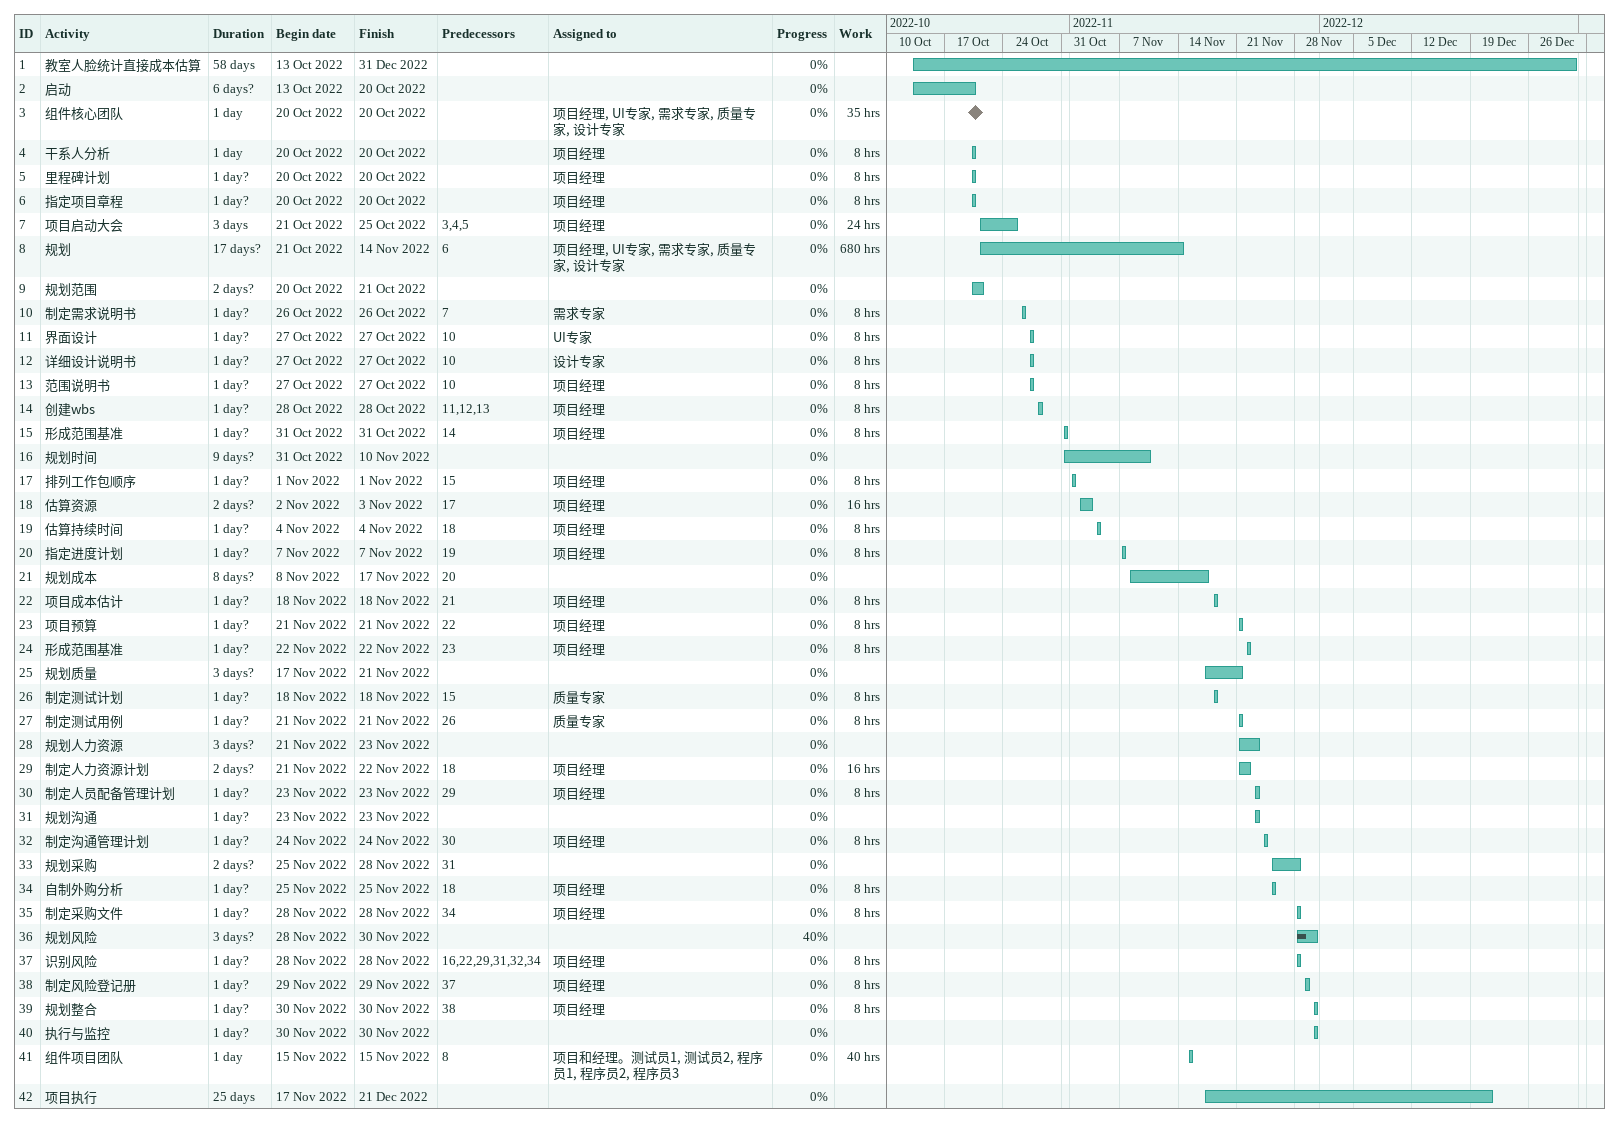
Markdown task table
| ID | Task | Duration | Start | Finish | Predecessors | Resources | % complete | Work (h) |
|---|---|---|---|---|---|---|---|---|
| 1 | 教室人脸统计直接成本估算 | 58d | 2022-10-13 | 2022-12-31 |  |  | 0 |  |
| 2 | 启动 | 6d? | 2022-10-13 | 2022-10-20 |  |  | 0 |  |
| 3 | 组件核心团队 | 1d | 2022-10-20 | 2022-10-20 |  | 项目经理, UI专家, 需求专家, 质量专家, 设计专家 | 0 | 35 |
| 4 | 干系人分析 | 1d | 2022-10-20 | 2022-10-20 |  | 项目经理 | 0 | 8 |
| 5 | 里程碑计划 | 1d? | 2022-10-20 | 2022-10-20 |  | 项目经理 | 0 | 8 |
| 6 | 指定项目章程 | 1d? | 2022-10-20 | 2022-10-20 |  | 项目经理 | 0 | 8 |
| 7 | 项目启动大会 | 3d | 2022-10-21 | 2022-10-25 | 3, 4, 5 | 项目经理 | 0 | 24 |
| 8 | 规划 | 17d? | 2022-10-21 | 2022-11-14 | 6 | 项目经理, UI专家, 需求专家, 质量专家, 设计专家 | 0 | 680 |
| 9 | 规划范围 | 2d? | 2022-10-20 | 2022-10-21 |  |  | 0 |  |
| 10 | 制定需求说明书 | 1d? | 2022-10-26 | 2022-10-26 | 7 | 需求专家 | 0 | 8 |
| 11 | 界面设计 | 1d? | 2022-10-27 | 2022-10-27 | 10 | UI专家 | 0 | 8 |
| 12 | 详细设计说明书 | 1d? | 2022-10-27 | 2022-10-27 | 10 | 设计专家 | 0 | 8 |
| 13 | 范围说明书 | 1d? | 2022-10-27 | 2022-10-27 | 10 | 项目经理 | 0 | 8 |
| 14 | 创建wbs | 1d? | 2022-10-28 | 2022-10-28 | 11, 12, 13 | 项目经理 | 0 | 8 |
| 15 | 形成范围基准 | 1d? | 2022-10-31 | 2022-10-31 | 14 | 项目经理 | 0 | 8 |
| 16 | 规划时间 | 9d? | 2022-10-31 | 2022-11-10 |  |  | 0 |  |
| 17 | 排列工作包顺序 | 1d? | 2022-11-01 | 2022-11-01 | 15 | 项目经理 | 0 | 8 |
| 18 | 估算资源 | 2d? | 2022-11-02 | 2022-11-03 | 17 | 项目经理 | 0 | 16 |
| 19 | 估算持续时间 | 1d? | 2022-11-04 | 2022-11-04 | 18 | 项目经理 | 0 | 8 |
| 20 | 指定进度计划 | 1d? | 2022-11-07 | 2022-11-07 | 19 | 项目经理 | 0 | 8 |
| 21 | 规划成本 | 8d? | 2022-11-08 | 2022-11-17 | 20 |  | 0 |  |
| 22 | 项目成本估计 | 1d? | 2022-11-18 | 2022-11-18 | 21 | 项目经理 | 0 | 8 |
| 23 | 项目预算 | 1d? | 2022-11-21 | 2022-11-21 | 22 | 项目经理 | 0 | 8 |
| 24 | 形成范围基准 | 1d? | 2022-11-22 | 2022-11-22 | 23 | 项目经理 | 0 | 8 |
| 25 | 规划质量 | 3d? | 2022-11-17 | 2022-11-21 |  |  | 0 |  |
| 26 | 制定测试计划 | 1d? | 2022-11-18 | 2022-11-18 | 15 | 质量专家 | 0 | 8 |
| 27 | 制定测试用例 | 1d? | 2022-11-21 | 2022-11-21 | 26 | 质量专家 | 0 | 8 |
| 28 | 规划人力资源 | 3d? | 2022-11-21 | 2022-11-23 |  |  | 0 |  |
| 29 | 制定人力资源计划 | 2d? | 2022-11-21 | 2022-11-22 | 18 | 项目经理 | 0 | 16 |
| 30 | 制定人员配备管理计划 | 1d? | 2022-11-23 | 2022-11-23 | 29 | 项目经理 | 0 | 8 |
| 31 | 规划沟通 | 1d? | 2022-11-23 | 2022-11-23 |  |  | 0 |  |
| 32 | 制定沟通管理计划 | 1d? | 2022-11-24 | 2022-11-24 | 30 | 项目经理 | 0 | 8 |
| 33 | 规划采购 | 2d? | 2022-11-25 | 2022-11-28 | 31 |  | 0 |  |
| 34 | 自制外购分析 | 1d? | 2022-11-25 | 2022-11-25 | 18 | 项目经理 | 0 | 8 |
| 35 | 制定采购文件 | 1d? | 2022-11-28 | 2022-11-28 | 34 | 项目经理 | 0 | 8 |
| 36 | 规划风险 | 3d? | 2022-11-28 | 2022-11-30 |  |  | 40 |  |
| 37 | 识别风险 | 1d? | 2022-11-28 | 2022-11-28 | 16, 22, 29, 31, 32, 34 | 项目经理 | 0 | 8 |
| 38 | 制定风险登记册 | 1d? | 2022-11-29 | 2022-11-29 | 37 | 项目经理 | 0 | 8 |
| 39 | 规划整合 | 1d? | 2022-11-30 | 2022-11-30 | 38 | 项目经理 | 0 | 8 |
| 40 | 执行与监控 | 1d? | 2022-11-30 | 2022-11-30 |  |  | 0 |  |
| 41 | 组件项目团队 | 1d | 2022-11-15 | 2022-11-15 | 8 | 项目和经理。测试员1, 测试员2, 程序员1, 程序员2, 程序员3 | 0 | 40 |
| 42 | 项目执行 | 25d | 2022-11-17 | 2022-12-21 |  |  | 0 |  |
